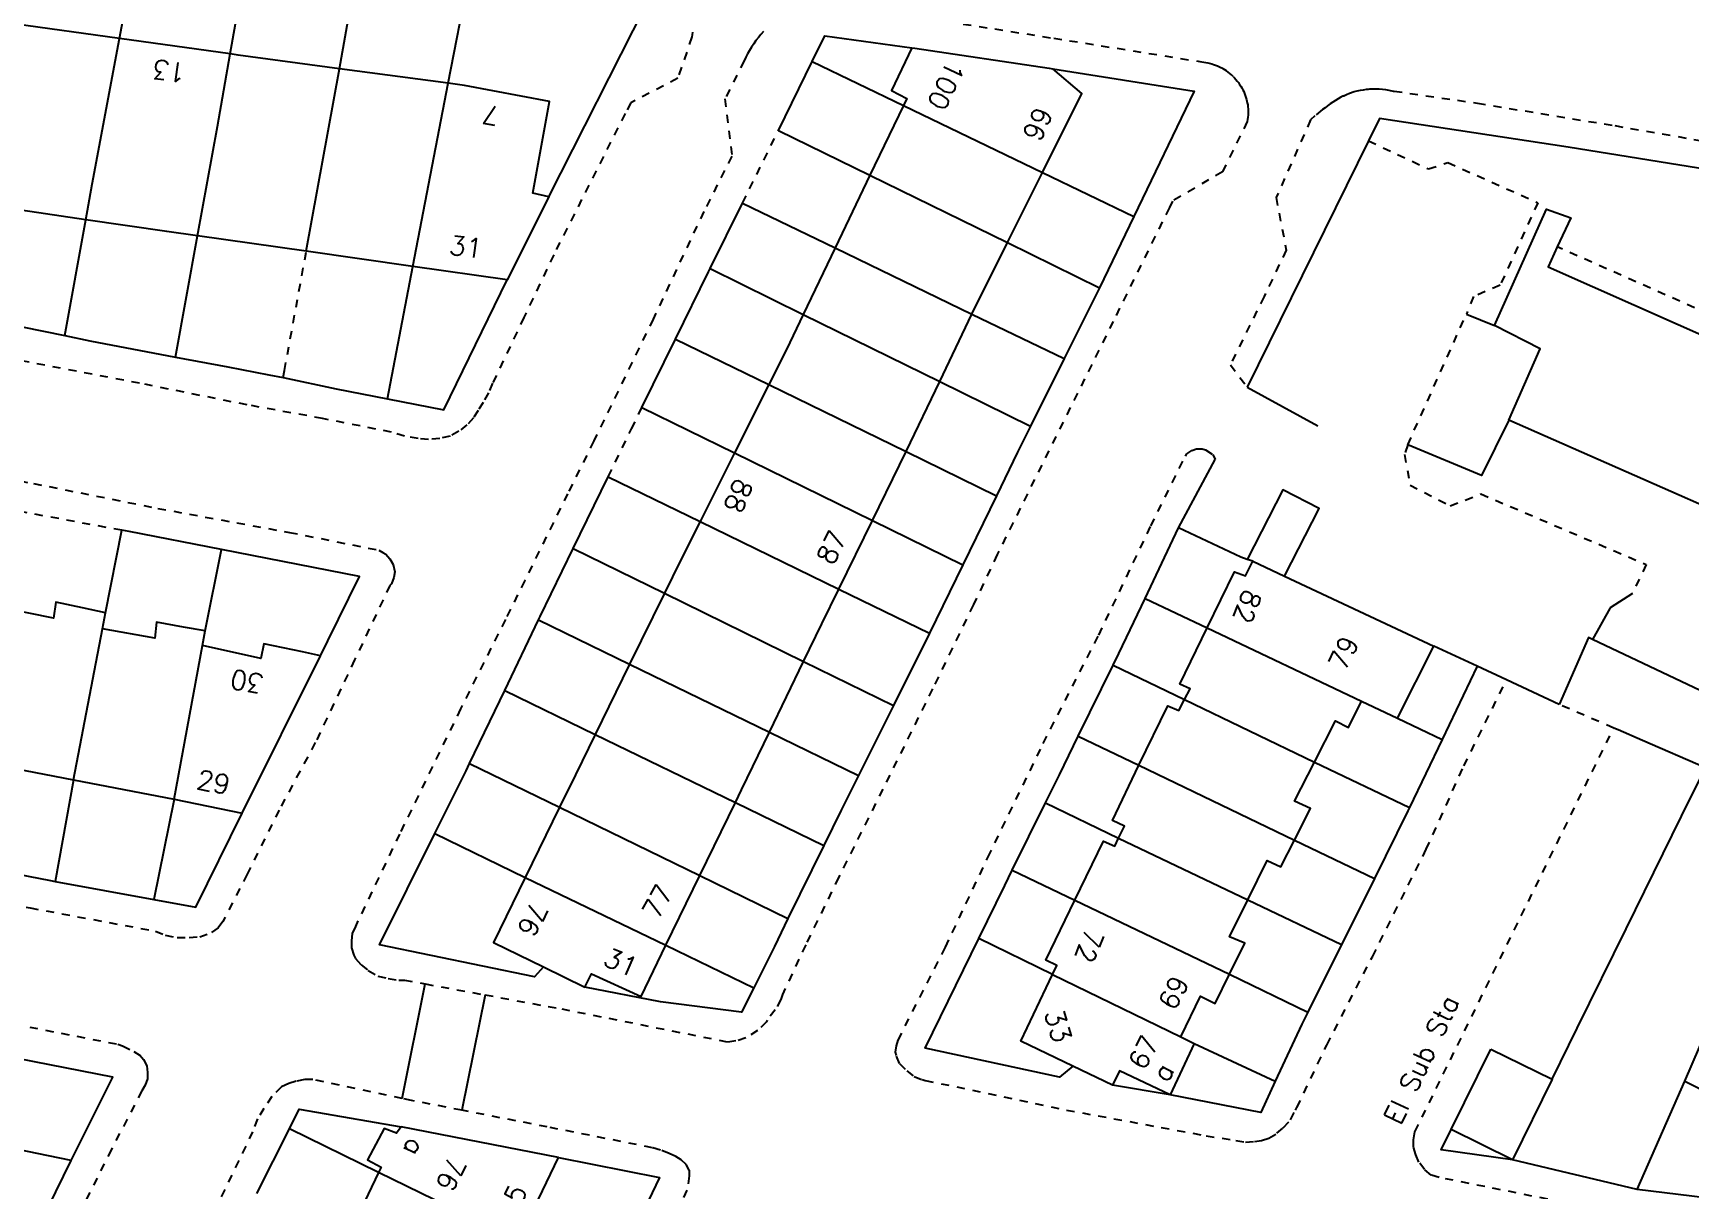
# Model space of a CAD drawing. Extents: x 428500 to 429165, y 435000 to 435500.
# Drawn here: x 428676.7 to 428779.9, y 435166.9 to 435239 of the extents above; entities that cross this region are included whole.
import ezdxf

# ---------------------------------------------------------------- set-up
doc = ezdxf.new("R2010")
doc.units = 0
doc.linetypes.add('DASHEDLINE', pattern=[1, 0.5, -0.5])
for name, color, linetype in [('os_Block', 7, 'Continuous'), ('OS_LINE - Building Division', 8, 'Continuous'), ('OS_LINE - Building Outline', 7, 'Continuous'), ('OS_LINE - Builiding Overhead', 7, 'DASHEDLINE'), ('OS_LINE - Default', 8, 'Continuous'), ('OS_LINE - Edge', 8, 'DASHEDLINE'), ('OS_LINE - Property Closing', 8, 'DASHEDLINE'), ('OS_LINE - Road Or Track', 8, 'DASHEDLINE'), ('OS_LINE - Traffic Calming', 8, 'Continuous'), ('OS_TEXT - Building or Structure', 4, 'Continuous')]:
    doc.layers.add(name, color=color, linetype=linetype)
doc.styles.add('AutoTextStyle-2', font='')
doc.styles.get('AutoTextStyle-2').set_extended_font_data('romans-shx')

# ---------------------------------------------------------------- blocks, each defined once
blk = doc.blocks.new('se2835se')
at = {"layer": 'OS_LINE - Building Division'}
for points in [[(428680, 435227.39), (428680.4, 435229.6), (428682.11, 435238.68)], [(428686.96, 435226.38), (428688.2, 435233.2), (428689, 435237.72)], [(428693.74, 435225.42), (428695.81, 435236.8)], [(428700.38, 435224.48), (428702.57, 435235.89)], [(428730.94, 435234.51), (428739.59, 435230.33)], [(428728.85, 435230.16), (428737.42, 435225.96)], [(428726.68, 435225.63), (428735.2, 435221.5)], [(428724.7, 435221.49), (428733.2, 435217.31)], [(428722.55, 435217.11), (428731.1, 435212.94)], [(428720.41, 435212.85), (428729.01, 435208.64)], [(428718.27, 435208.59), (428726.91, 435204.37)], [(428716.05, 435204.11), (428724.72, 435199.86)], [(428679.25, 435192.49), (428681.04, 435201.89)], [(428749.85, 435201.95), (428759.48, 435197.38)], [(428685.51, 435191.28), (428687.27, 435200.86)], [(428713.88, 435199.69), (428722.59, 435195.45)], [(428748.45, 435197.48), (428756.54, 435193.59)], [(428711.73, 435195.31), (428720.47, 435191.07)], [(428745.61, 435193.39), (428755.3, 435188.73)], [(428709.51, 435190.77), (428718.25, 435186.51)], [(428744.34, 435188.85), (428752.39, 435185)], [(428707.38, 435186.4), (428716.14, 435182.17)], [(428741.62, 435184.99), (428751.24, 435180.36)], [(428740.23, 435180.34), (428748.21, 435176.46)], [(428779.6, 435173.7), (428783.05, 435171.95), (428783.75, 435173.3), (428789.85, 435170.45)], [(428706.96, 435163.74), (428698.24, 435168.01)]]:
    blk.add_lwpolyline(points, dxfattribs=at)
at = {"layer": 'OS_LINE - Building Outline'}
for points in [[(428682.11, 435238.68), (428675.53, 435239.6)], [(428689, 435237.72), (428682.11, 435238.68)], [(428695.81, 435236.8), (428689.5, 435237.65), (428689, 435237.72)], [(428731.45, 435238.1), (428730.2, 435235.45), (428731.15, 435234.95), (428730.94, 435234.51)], [(428731.45, 435238.1), (428731.65, 435238.07), (428740.01, 435236.84), (428740.25, 435236.8)], [(428702.57, 435235.89), (428695.81, 435236.8)], [(428739.59, 435230.33), (428742.05, 435235.25), (428740.25, 435236.8)], [(428708.85, 435228.82), (428707.85, 435229.05), (428708.9, 435234.75), (428703.6, 435235.75), (428702.57, 435235.89)], [(428730.94, 435234.51), (428728.85, 435230.16)], [(428728.85, 435230.16), (428726.68, 435225.63)], [(428737.42, 435225.96), (428739.59, 435230.33)], [(428708.85, 435228.82), (428706.25, 435223.65)], [(428680, 435227.39), (428673.42, 435228.36)], [(428767.75, 435220.8), (428771, 435228.05), (428772.5, 435227.5), (428771.65, 435225.7)], [(428686.96, 435226.38), (428685.05, 435226.65), (428680, 435227.39)], [(428693.74, 435225.42), (428686.96, 435226.38)], [(428735.2, 435221.5), (428737.42, 435225.96)], [(428700.38, 435224.48), (428693.74, 435225.42)], [(428726.68, 435225.63), (428724.7, 435221.49)], [(428771.65, 435225.7), (428771.1, 435224.45), (428795.2, 435213.75), (428795.75, 435215)], [(428706.25, 435223.65), (428700.38, 435224.48)], [(428724.7, 435221.49), (428723.65, 435219.3), (428722.55, 435217.11)], [(428733.2, 435217.31), (428735.2, 435221.5)], [(428766, 435221.5), (428767.75, 435220.8)], [(428768.65, 435214.9), (428770.6, 435219.35), (428767.75, 435220.8)], [(428722.55, 435217.11), (428720.41, 435212.85)], [(428731.1, 435212.94), (428733.2, 435217.31)], [(428768.65, 435214.9), (428766.95, 435211.45), (428762.35, 435213.35)], [(428785.55, 435197.2), (428786, 435198.35), (428787.95, 435197.55), (428791.1, 435205), (428768.65, 435214.9)], [(428720.41, 435212.85), (428718.27, 435208.59)], [(428729.01, 435208.64), (428730.7, 435212.1), (428731.1, 435212.94)], [(428718.27, 435208.59), (428717.05, 435206.15), (428716.05, 435204.11)], [(428726.91, 435204.37), (428729.01, 435208.64)], [(428749.85, 435201.95), (428751.55, 435205.45), (428752.25, 435205.2), (428752.7, 435206.1)], [(428752.7, 435206.1), (428754.677, 435205.174)], [(428754.677, 435205.174), (428763.984, 435200.815)], [(428716.05, 435204.11), (428713.88, 435199.69)], [(428724.72, 435199.86), (428725.85, 435202.2), (428726.91, 435204.37)], [(428681.23, 435202.897), (428679.8, 435203.2), (428678.15, 435203.55), (428678, 435202.55), (428675.02, 435203.15)], [(428681.04, 435201.89), (428681.23, 435202.897)], [(428687.437, 435201.764), (428686.1, 435202), (428684.4, 435202.3), (428684.3, 435201.3), (428681.04, 435201.89)], [(428687.27, 435200.86), (428687.437, 435201.764)], [(428748.45, 435197.48), (428748.8, 435198.15), (428748.15, 435198.45), (428749.85, 435201.95)], [(428694.634, 435200.214), (428693.5, 435200.45), (428691.1, 435200.95), (428690.9, 435200.05), (428687.27, 435200.86)], [(428689.75, 435190.4), (428694.634, 435200.214)], [(428761.714, 435196.319), (428763.984, 435200.815)], [(428713.88, 435199.69), (428711.73, 435195.31)], [(428722.59, 435195.45), (428724.72, 435199.86)], [(428745.61, 435193.39), (428747.4, 435197.1), (428748.1, 435196.8), (428748.45, 435197.48)], [(428756.54, 435193.59), (428757.85, 435196.15), (428758.65, 435195.75), (428759.48, 435197.38)], [(428759.48, 435197.38), (428761.714, 435196.319)], [(428711.73, 435195.31), (428710.5, 435192.8), (428709.51, 435190.77)], [(428720.47, 435191.07), (428720.85, 435191.85), (428722.59, 435195.45)], [(428673.09, 435193.66), (428679.25, 435192.49)], [(428744.34, 435188.85), (428744.7, 435189.6), (428743.95, 435189.95), (428745.61, 435193.39)], [(428755.3, 435188.73), (428756.3, 435190.7), (428755.3, 435191.15), (428756.54, 435193.59)], [(428679.25, 435192.49), (428685.51, 435191.28)], [(428685.51, 435191.28), (428689.75, 435190.4)], [(428709.51, 435190.77), (428707.38, 435186.4)], [(428718.25, 435186.51), (428720.47, 435191.07)], [(428741.62, 435184.99), (428743.4, 435188.65), (428744.1, 435188.35), (428744.34, 435188.85)], [(428752.39, 435185), (428753.6, 435187.45), (428754.45, 435187.05), (428755.3, 435188.73)], [(428716.14, 435182.17), (428718.25, 435186.51)], [(428707.38, 435186.4), (428705.4, 435182.35), (428708.51, 435180.82)], [(428740.23, 435180.34), (428740.5, 435180.9), (428739.8, 435181.25), (428741.62, 435184.99)], [(428751.24, 435180.36), (428752.2, 435182.3), (428751.25, 435182.7), (428752.39, 435185)], [(428711.1, 435179.55), (428711.5, 435180.4), (428714.59, 435178.98), (428716.14, 435182.17)], [(428708.51, 435180.82), (428711.1, 435179.55)], [(428741.49, 435174.64), (428738.25, 435176.2), (428740.23, 435180.34)], [(428748.21, 435176.46), (428749.45, 435179), (428750.35, 435178.55), (428751.24, 435180.36)], [(428779.6, 435173.7), (428782.35, 435180.05), (428783.25, 435179.64)], [(428748.21, 435176.46), (428749.05, 435176.05)], [(428749.05, 435176.05), (428747.55, 435172.85)], [(428765.06, 435170.68), (428767.53, 435175.7)], [(428767.53, 435175.7), (428771.34, 435173.82)], [(428743.95, 435173.45), (428741.49, 435174.64)], [(428747.55, 435172.85), (428744.4, 435174.35), (428743.95, 435173.45)], [(428771.34, 435173.82), (428768.87, 435168.8)], [(428776.65, 435166.95), (428779.6, 435173.7)], [(428679.1, 435168.75), (428670.8, 435170.47)], [(428699.65, 435170.85), (428699.35, 435170.45), (428698.6, 435170.75), (428697.55, 435168.8), (428698.4, 435168.35), (428698.24, 435168.01)], [(428709.45, 435168.95), (428699.65, 435170.85)], [(428768.87, 435168.8), (428765.06, 435170.68)], [(428674.263, 435158.899), (428679.1, 435168.75)], [(428698.24, 435168.01), (428696.29, 435163.92)], [(428706.96, 435163.74), (428709.45, 435168.95)], [(428787.7, 435165.6), (428776.65, 435166.95)]]:
    blk.add_lwpolyline(points, dxfattribs=at)
at = {"layer": 'OS_LINE - Builiding Overhead'}
blk.add_lwpolyline([(428762.35, 435213.35), (428766, 435221.5)], dxfattribs=at)
at = {"layer": 'OS_LINE - Default'}
for points in [[(428682.11, 435238.68), (428683.4, 435245.54)], [(428689, 435237.72), (428690.2, 435244.52)], [(428695.81, 435236.8), (428697, 435243.51)], [(428702.57, 435235.89), (428703.84, 435242.41)], [(428708.85, 435228.82), (428714.85, 435240.65), (428703.84, 435242.41)], [(428725.26, 435237.24), (428726.05, 435238.85), (428731.45, 435238.1)], [(428723.15, 435232.95), (428725.26, 435237.24)], [(428725.26, 435237.24), (428730.94, 435234.51)], [(428740.25, 435236.8), (428749.05, 435235.4), (428745.29, 435227.58)], [(428723.15, 435232.95), (428728.85, 435230.16)], [(428781.75, 435230.4), (428772.35, 435231.9), (428760.6, 435233.7), (428759.91, 435232.3)], [(428759.91, 435232.3), (428752.35, 435216.95)], [(428739.59, 435230.33), (428745.29, 435227.58)], [(428718.9, 435224.35), (428720.91, 435228.42)], [(428720.91, 435228.42), (428726.68, 435225.63)], [(428678.7, 435220.17), (428680, 435227.39)], [(428745.29, 435227.58), (428743.15, 435223.15)], [(428685.6, 435218.83), (428686.96, 435226.38)], [(428737.42, 435225.96), (428743.15, 435223.15)], [(428698.8, 435216.23), (428700.38, 435224.48)], [(428716.74, 435219.95), (428718.8, 435224.15), (428718.9, 435224.35)], [(428718.9, 435224.35), (428724.7, 435221.49)], [(428698.8, 435216.23), (428702.3, 435215.55), (428706.25, 435223.65)], [(428743.15, 435223.15), (428740.95, 435218.73)], [(428672.14, 435221.51), (428678.7, 435220.17)], [(428735.2, 435221.5), (428740.95, 435218.73)], [(428678.7, 435220.17), (428680.25, 435219.85), (428685.6, 435218.83)], [(428714.65, 435215.68), (428716.74, 435219.95)], [(428716.74, 435219.95), (428722.55, 435217.11)], [(428685.6, 435218.83), (428688.86, 435218.21), (428691.401, 435217.722), (428692.3, 435217.55)], [(428740.95, 435218.73), (428738.86, 435214.52)], [(428692.3, 435217.55), (428695.6, 435216.85), (428698.8, 435216.23)], [(428733.2, 435217.31), (428738.86, 435214.52)], [(428752.35, 435216.95), (428756.75, 435214.55)], [(428714.65, 435215.68), (428720.41, 435212.85)], [(428738.86, 435214.52), (428738.05, 435212.9), (428736.73, 435210.19)], [(428731.1, 435212.94), (428736.73, 435210.19)], [(428748.08, 435208.18), (428750.35, 435212.45)], [(428710.37, 435206.89), (428712.55, 435211.37)], [(428712.55, 435211.37), (428718.27, 435208.59)], [(428754.677, 435205.174), (428756.839, 435209.397), (428754.562, 435210.562), (428752.34, 435206.22)], [(428736.73, 435210.19), (428734.63, 435205.88)], [(428729.01, 435208.64), (428734.63, 435205.88)], [(428745.99, 435203.78), (428748.08, 435208.18)], [(428752.34, 435206.22), (428751.95, 435206.35), (428748.08, 435208.18)], [(428681.23, 435202.897), (428682.25, 435208.03)], [(428688.46, 435206.83), (428682.7, 435207.95), (428682.25, 435208.03)], [(428687.437, 435201.764), (428688.46, 435206.83)], [(428694.634, 435200.214), (428695.093, 435201.151), (428697.05, 435205.15), (428688.46, 435206.83)], [(428708.2, 435202.45), (428708.3, 435202.65), (428710.37, 435206.89)], [(428710.37, 435206.89), (428716.05, 435204.11)], [(428752.7, 435206.1), (428752.34, 435206.22)], [(428734.63, 435205.88), (428732.56, 435201.62)], [(428726.91, 435204.37), (428732.56, 435201.62)], [(428776.35, 435204.1), (428774.95, 435203.2), (428773.85, 435201.23)], [(428744, 435199.63), (428744.35, 435200.35), (428745.99, 435203.78)], [(428745.99, 435203.78), (428749.85, 435201.95)], [(428706.1, 435198.05), (428708.2, 435202.45)], [(428708.2, 435202.45), (428713.88, 435199.69)], [(428732.56, 435201.62), (428730.31, 435197.12)], [(428773.85, 435201.23), (428773.6, 435201.35), (428771.78, 435197.18)], [(428784.9, 435196), (428773.85, 435201.23)], [(428766.68, 435199.56), (428763.984, 435200.815)], [(428724.72, 435199.86), (428730.31, 435197.12)], [(428741.83, 435195.21), (428744, 435199.63)], [(428744, 435199.63), (428748.45, 435197.48)], [(428766.68, 435199.56), (428764.49, 435195)], [(428768.5, 435198.71), (428766.68, 435199.56)], [(428703.91, 435193.49), (428706.1, 435198.05)], [(428706.1, 435198.05), (428711.73, 435195.31)], [(428771.78, 435197.18), (428768.5, 435198.71)], [(428730.31, 435197.12), (428728.13, 435192.76)], [(428761.714, 435196.319), (428764.49, 435195)], [(428722.59, 435195.45), (428728.13, 435192.76)], [(428739.78, 435191.04), (428740.65, 435192.8), (428741.83, 435195.21)], [(428741.83, 435195.21), (428745.61, 435193.39)], [(428764.49, 435195), (428762.45, 435190.75)], [(428771.34, 435173.82), (428772.9, 435177), (428775.95, 435183.2), (428779.4, 435190.21), (428780.89, 435193.23), (428776.98, 435194.93)], [(428776.98, 435194.93), (428775.45, 435195.59)], [(428701.75, 435189.13), (428703.7, 435193.05), (428703.91, 435193.49)], [(428703.91, 435193.49), (428709.51, 435190.77)], [(428728.13, 435192.76), (428727.05, 435190.6), (428725.97, 435188.39)], [(428756.54, 435193.59), (428762.45, 435190.75)], [(428679.25, 435192.49), (428678.09, 435186.15)], [(428685.51, 435191.28), (428684.25, 435185.02)], [(428720.47, 435191.07), (428725.97, 435188.39)], [(428737.72, 435186.86), (428739.78, 435191.04)], [(428739.78, 435191.04), (428744.34, 435188.85)], [(428762.45, 435190.75), (428762.35, 435190.55), (428760.27, 435186.34)], [(428684.25, 435185.02), (428686.85, 435184.55), (428689.75, 435190.4)], [(428708.51, 435180.82), (428707.95, 435180.2), (428698.3, 435182.2), (428701.75, 435189.13)], [(428701.75, 435189.13), (428707.38, 435186.4)], [(428755.3, 435188.73), (428760.27, 435186.34)], [(428725.97, 435188.39), (428723.74, 435183.83)], [(428671.9, 435187.34), (428677.8, 435186.2), (428678.09, 435186.15)], [(428718.25, 435186.51), (428723.74, 435183.83)], [(428735.64, 435182.6), (428737.25, 435185.9), (428737.72, 435186.86)], [(428737.72, 435186.86), (428741.62, 435184.99)], [(428678.09, 435186.15), (428684.25, 435185.02)], [(428760.27, 435186.34), (428758.6, 435182.95), (428758.23, 435182.21)], [(428752.39, 435185), (428758.23, 435182.21)], [(428723.74, 435183.83), (428722.9, 435182.1), (428721.61, 435179.52)], [(428741.49, 435174.64), (428740.65, 435173.95), (428732.3, 435175.75), (428735.64, 435182.6)], [(428740.23, 435180.34), (428735.64, 435182.6)], [(428716.14, 435182.17), (428721.61, 435179.52)], [(428758.23, 435182.21), (428756.13, 435178.01)], [(428751.24, 435180.36), (428756.13, 435178.01)], [(428721.61, 435179.52), (428720.85, 435178), (428715.8, 435178.65), (428711.1, 435179.55)], [(428756.13, 435178.01), (428755.75, 435177.25), (428754.1, 435173.7)], [(428679.1, 435168.75), (428681.7, 435173.95), (428671.81, 435175.88)], [(428749.05, 435176.05), (428754.1, 435173.7)], [(428747.55, 435172.85), (428743.95, 435173.45)], [(428754.1, 435173.7), (428753.2, 435171.75), (428747.55, 435172.85)], [(428692.69, 435170.73), (428693.3, 435171.95), (428699.65, 435170.85)], [(428690.66, 435166.7), (428692.69, 435170.73)], [(428698.24, 435168.01), (428692.69, 435170.73)], [(428768.87, 435168.8), (428764.44, 435169.42), (428765.06, 435170.68)], [(428709.45, 435168.95), (428715.75, 435167.7), (428712.54, 435161.01)], [(428776.65, 435166.95), (428768.87, 435168.8)]]:
    blk.add_lwpolyline(points, dxfattribs=at)
at = {"layer": 'OS_LINE - Edge'}
for points in [[(428720.91, 435228.42), (428723.15, 435232.95)], [(428759.91, 435232.3), (428763.65, 435230.55), (428764.85, 435230.95), (428770.45, 435228.45), (428768.1, 435223.3), (428766.45, 435222.6), (428766, 435221.5)], [(428795.75, 435215), (428790.304, 435217.418), (428789.346, 435217.843), (428771.65, 435225.7)], [(428712.55, 435211.37), (428714, 435214.35), (428714.65, 435215.68)], [(428762.35, 435213.35), (428762.15, 435212.75), (428762.5, 435210.85), (428765, 435209.55), (428766.9, 435210.3), (428777.2, 435205.9), (428776.35, 435204.1)], [(428682.25, 435208.03), (428676.14, 435209.16)], [(428775.45, 435195.59), (428775.18, 435195.71)]]:
    blk.add_lwpolyline(points, dxfattribs=at)
at = {"layer": 'OS_LINE - Property Closing'}
blk.add_lwpolyline([(428692.3, 435217.55), (428692.381, 435217.995), (428693.74, 435225.42)], dxfattribs=at)
at = {"layer": 'OS_LINE - Road Or Track'}
for points in [[(428717.79, 435239.07), (428717.78, 435238.92), (428717.76, 435238.78), (428716.88, 435236.2), (428713.95, 435234.68), (428713.6, 435234), (428709.15, 435225.2), (428707.3, 435221.3), (428705.35, 435217.2), (428705.1, 435216.6), (428704.75, 435216), (428704.45, 435215.5), (428704.15, 435215.05), (428703.75, 435214.6), (428703.25, 435214.2), (428702.7, 435213.9)], [(428722.23, 435239.11), (428722.06, 435238.93), (428721.9, 435238.74), (428721.75, 435238.55), (428721.61, 435238.36), (428721.47, 435238.15), (428721.35, 435237.94), (428721.23, 435237.73), (428721.12, 435237.51), (428721.02, 435237.29), (428719.82, 435234.92), (428720.25, 435231.34), (428718.5, 435227.9), (428715.35, 435221.2), (428711.65, 435213.6), (428710.02, 435210.31)], [(428725.53, 435240.82), (428725.75, 435240.85), (428726.06, 435240.88), (428726.95, 435240.75), (428731.7, 435240.05), (428740.3, 435238.7), (428749.4, 435237.25), (428749.9, 435237.17), (428750.14, 435237.11), (428750.26, 435237.07), (428750.38, 435237.03), (428750.5, 435236.98), (428750.62, 435236.92), (428750.74, 435236.86), (428750.81, 435236.82)], [(428751.47, 435236.32), (428751.56, 435236.23), (428751.65, 435236.13), (428751.73, 435236.03), (428751.81, 435235.93), (428751.88, 435235.82), (428751.95, 435235.71), (428752.02, 435235.6), (428752.08, 435235.49), (428752.14, 435235.37), (428752.19, 435235.25), (428752.23, 435235.13), (428752.27, 435235.01), (428752.31, 435234.88), (428752.35, 435234.68), (428752.38, 435234.55), (428752.39, 435234.42), (428752.4, 435234.29), (428752.41, 435234.16), (428752.41, 435234.03), (428752.4, 435233.9), (428752.39, 435233.77), (428752.37, 435233.64), (428752.35, 435233.51), (428750.81, 435230.37), (428747.69, 435228.55), (428747.5, 435228.15), (428744, 435221.05), (428736.78, 435206.52), (428735.3, 435203.4), (428732.75, 435198.15), (428729.65, 435191.9), (428726.9, 435186.4), (428724.85, 435182.2), (428723.4, 435179.1), (428723.3, 435178.8), (428722.95, 435178.15), (428722.45, 435177.5), (428722.4, 435177.4), (428721.85, 435176.85), (428721.2, 435176.45)], [(428751.47, 435236.32), (428751.37, 435236.41), (428751.27, 435236.5), (428751.17, 435236.58), (428751.07, 435236.66), (428750.96, 435236.73), (428750.85, 435236.8), (428750.81, 435236.82)], [(428758.35, 435235.11), (428758.19, 435235.02), (428758.01, 435234.92), (428757.85, 435234.82), (428757.68, 435234.71), (428757.52, 435234.6), (428757.36, 435234.49), (428757.2, 435234.37), (428757.04, 435234.25), (428756.56, 435233.86), (428756.3, 435233.62), (428754.15, 435228.77), (428754.78, 435225.49), (428753.4, 435222.6), (428751.3, 435218.35), (428752.35, 435216.95)], [(428758.35, 435235.11), (428758.36, 435235.11), (428758.54, 435235.2), (428758.72, 435235.27), (428759.02, 435235.37), (428759.21, 435235.42), (428759.4, 435235.46), (428759.6, 435235.49), (428759.79, 435235.52), (428759.91, 435235.53)], [(428759.91, 435235.53), (428759.99, 435235.54), (428760.19, 435235.54), (428760.38, 435235.55), (428760.58, 435235.54), (428760.78, 435235.52), (428760.97, 435235.5), (428761.17, 435235.47), (428761.44, 435235.41), (428761.5, 435235.4), (428766.7, 435234.65), (428775.25, 435233.25), (428784.75, 435231.6), (428792.7, 435230.2), (428800.85, 435228.7), (428809.4, 435226.85), (428813.09, 435226.05), (428816.81, 435226.15), (428819.01, 435225.11), (428819.15, 435224.95), (428819.16, 435224.93)], [(428702.7, 435213.9), (428702.05, 435213.75), (428701.35, 435213.7), (428700.7, 435213.75), (428699.85, 435213.9), (428699.05, 435214.15), (428694.75, 435215), (428690.05, 435215.85), (428683.35, 435217.2), (428675.95, 435218.6), (428667.7, 435220.25), (428659.45, 435221.8), (428655.95, 435222.53), (428639.85, 435225.6), (428628.2, 435227.8), (428621.25, 435228.29)], [(428620.68, 435220.71), (428622.75, 435220.55), (428629.15, 435220), (428630.4, 435219.8), (428635.85, 435218.75), (428643.75, 435217.35), (428655.8, 435215.05), (428667.05, 435212.8), (428676.75, 435210.95), (428684.5, 435209.4), (428692.7, 435207.9), (428698.25, 435206.8), (428698.5, 435206.65), (428698.7, 435206.55), (428698.95, 435206.25), (428699.15, 435205.9)], [(428730.7, 435174.8), (428730.5, 435175.3), (428730.45, 435175.5), (428730.5, 435175.9), (428730.6, 435176.25), (428733.55, 435182.05), (428736.2, 435187.65), (428739.65, 435194.75), (428743.1, 435201.5), (428746.35, 435208.3), (428748.5, 435212.65), (428748.6, 435212.8), (428748.9, 435213), (428749.2, 435213.1), (428749.55, 435213.1), (428749.75, 435213.05), (428750.2, 435212.75), (428750.35, 435212.45)], [(428710.02, 435210.31), (428707.35, 435204.9), (428706.14, 435202.47)], [(428699.15, 435205.9), (428699.25, 435205.45), (428699.2, 435205.1), (428699.05, 435204.7), (428698.95, 435204.6), (428696.75, 435199.95), (428694.3, 435194.8), (428692.05, 435190.6), (428690.05, 435186.6), (428688.55, 435183.65), (428688.25, 435183.25), (428687.8, 435182.95)], [(428590.85, 435202.25), (428591.05, 435202.2), (428598.95, 435200), (428602.1, 435199.2), (428611.95, 435197.25), (428622.5, 435194.95), (428634.5, 435192.65), (428647.95, 435190), (428652.45, 435189.1), (428667.45, 435186.25), (428676.55, 435184.5), (428684.35, 435183.05), (428684.95, 435182.8), (428685.7, 435182.65), (428686.45, 435182.65), (428687.1, 435182.7), (428687.8, 435182.95)], [(428706.14, 435202.47), (428703.35, 435196.9), (428699.55, 435189.1), (428696.8, 435183.35), (428696.6, 435182.9), (428696.55, 435182.45), (428696.55, 435182), (428696.7, 435181.55)], [(428753.7, 435170.15), (428754.2, 435170.45), (428754.6, 435170.8), (428755.05, 435171.3), (428755.35, 435171.9), (428755.45, 435172.05), (428757.3, 435175.95), (428760.15, 435181.45), (428763.5, 435188.15), (428765.85, 435193.35), (428768.5, 435198.71)], [(428775.18, 435195.71), (428771.78, 435197.18)], [(428763.05, 435168.65), (428762.85, 435169.1), (428762.7, 435169.6), (428762.7, 435170.05), (428762.8, 435170.55), (428775.18, 435195.71)], [(428589.05, 435194.1), (428589.45, 435194.3), (428589.95, 435194.4), (428590.5, 435194.4), (428591.3, 435194.35), (428592.15, 435194.15), (428592.35, 435194.1), (428601.55, 435192.1), (428611.65, 435190), (428622.1, 435187.8), (428631.2, 435185.95), (428642.45, 435183.7), (428653.2, 435181.65), (428674.55, 435177.45), (428682, 435176), (428682.3, 435175.9), (428683, 435175.55), (428683.4, 435175.3), (428683.6, 435175.05)], [(428696.7, 435181.55), (428696.8, 435181.35), (428697.15, 435180.95), (428697.6, 435180.6), (428698.2, 435180.25), (428698.85, 435180.1), (428699.5, 435180), (428699.85, 435180), (428701.15, 435179.76)], [(428701.15, 435179.76), (428704.88, 435179.08)], [(428704.88, 435179.08), (428709.65, 435178.2), (428720, 435176.15), (428720.65, 435176.25), (428721.2, 435176.45)], [(428683.6, 435175.05), (428683.8, 435174.65), (428683.85, 435174.25), (428683.85, 435173.85), (428683.7, 435173.45), (428683.5, 435173.1), (428681.6, 435169.45), (428679.5, 435165.25), (428677.8, 435161.55), (428676.05, 435158.15), (428674.9, 435155.6), (428674.45, 435155.2), (428673.95, 435154.9), (428673.5, 435154.55)], [(428730.7, 435174.8), (428731.15, 435174.35), (428731.6, 435174), (428732.1, 435173.8), (428732.3, 435173.75), (428741.1, 435171.9), (428749.8, 435170.3), (428751.65, 435170), (428752.25, 435169.9), (428752.8, 435169.95), (428753.25, 435170), (428753.7, 435170.15)], [(428692.2, 435173.35), (428691.6, 435172.75), (428691.1, 435172), (428690.7, 435171.35), (428690.4, 435170.55), (428685.95, 435161.35), (428682.75, 435155.05), (428680.86, 435151.14)], [(428699.72, 435172.62), (428694.15, 435173.8), (428693.65, 435173.8), (428693.1, 435173.7), (428692.65, 435173.55), (428692.2, 435173.35)], [(428703.43, 435171.89), (428700.3, 435172.5), (428699.72, 435172.62)], [(428717.6, 435168.15), (428717.4, 435168.5), (428717.1, 435168.8), (428716.75, 435169), (428716.35, 435169.2), (428715.8, 435169.4), (428715.3, 435169.55), (428708.75, 435170.85), (428703.43, 435171.89)], [(428717.6, 435168.15), (428717.6, 435167.8), (428717.45, 435166.9), (428713.7, 435159.35), (428708.85, 435149.3), (428703.4, 435137.95), (428693.18, 435117.1), (428689.1, 435108.75), (428688.65, 435107.82)], [(428788.93, 435162.29), (428784.2, 435162.95), (428780.85, 435164.6), (428779.25, 435164.9), (428772.05, 435166.15), (428764.3, 435167.7), (428763.8, 435167.85), (428763.4, 435168.2), (428763.05, 435168.65)]]:
    blk.add_lwpolyline(points, dxfattribs=at)
at = {"layer": 'OS_LINE - Traffic Calming'}
for points in [[(428699.72, 435172.62), (428701.15, 435179.76)], [(428704.88, 435179.08), (428703.43, 435171.89)]]:
    blk.add_lwpolyline(points, dxfattribs=at)
at = {"layer": 'OS_TEXT - Building or Structure', "char_height": 1.2, "style": 'AutoTextStyle-2'}
for s, insert, attachment_point, rotation in [('13', (428685.3, 435237.25), 8, 171.9), ('100', (428733.7, 435237.4), 7, 245), ('7', (428705.35, 435234.5), 8, 169.6), ('99', (428739.85, 435233.1), 8, 65.5), ('31', (428703.6, 435225.1), 8, 352.7), ('88', (428720.1, 435210.4), 8, 248.2), ('87', (428727, 435206.7), 8, 63.4), ('82', (428751.8, 435203.5), 8, 248.2), ('79', (428758.45, 435199.2), 7, 64.1), ('30', (428690.15, 435199.2), 8, 170.3), ('29', (428687.85, 435191.75), 8, 348.7), ('77', (428716.15, 435184.6), 8, 60.9), ('76', (428707.3, 435184.05), 8, 243.9), ('72', (428741.95, 435182.35), 8, 248.2), ('31', (428713.1, 435180.55), 8, 336.6), ('69', (428748.3, 435178.95), 8, 63.8), ('El\\~Sub\\~Sta', (428761.9, 435170.9), 7, 64.6), ('33', (428739.7, 435177.95), 7, 286.9), ('67', (428745.95, 435174.3), 7, 62.5), ('a', (428747.4, 435173.55), 7, 62.4), ('a', (428700.15, 435170.25), 7, 244.9), ('76', (428702.65, 435169.1), 7, 244.7), ('75', (428707.1, 435165.95), 8, 65.5)]:
    blk.add_mtext(s, dxfattribs=dict(at, insert=insert, attachment_point=attachment_point, rotation=rotation))

msp = doc.modelspace()

# ---------------------------------------------------------------- block references
at = {"layer": 'os_Block'}
msp.add_blockref('se2835se', (0, 0), dxfattribs=at)

doc.saveas('drawing.dxf')
